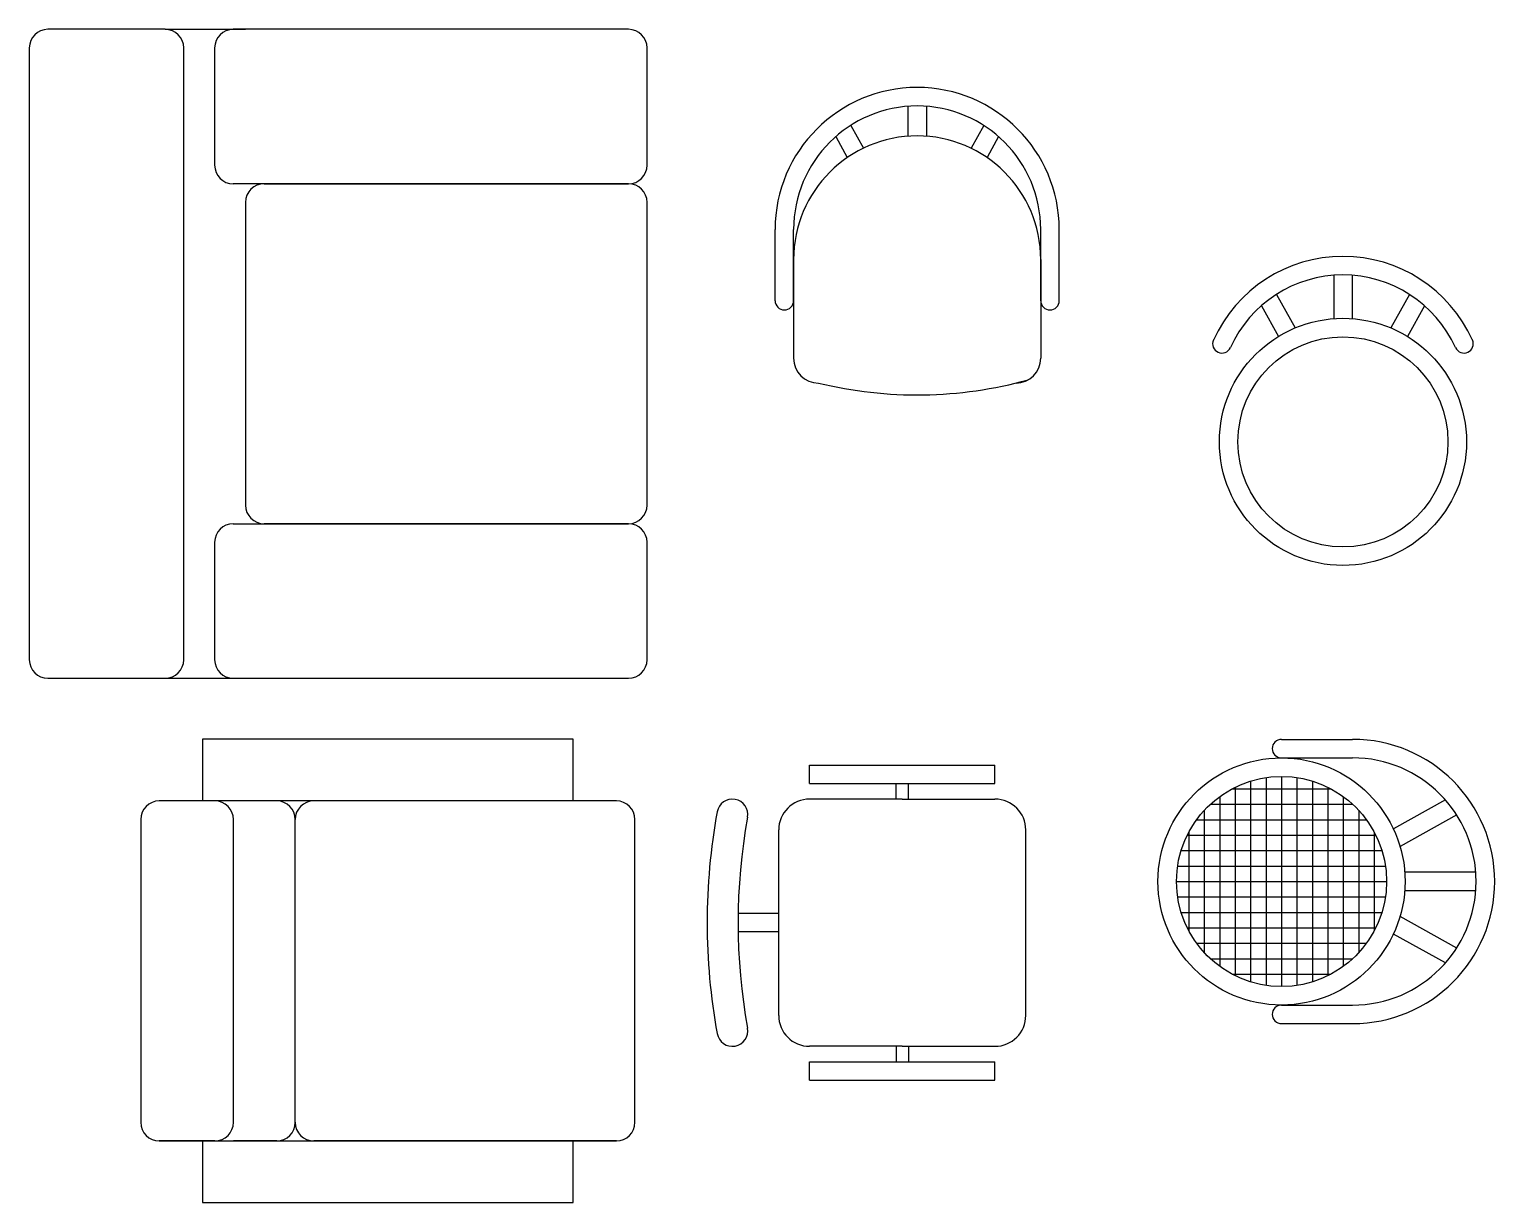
# Model space of a CAD drawing. Extents: x 72.34 to 74.72, y 198.04 to 199.94.
import ezdxf

# ---------------------------------------------------------------- set-up
doc = ezdxf.new("R2010")
doc.units = 0
doc.layers.get('0').update_dxf_attribs({"linetype": 'CONTINUOUS'})

msp = doc.modelspace()

# ---------------------------------------------------------------- linework, layer by layer
for p, q in [((72.5641, 199.9355), (72.3741, 199.9355)), ((72.5641, 199.9355), (72.6941, 199.9355)), ((73.3141, 199.9355), (72.6741, 199.9355)), ((72.3441, 199.9055), (72.3441, 198.9155)), ((72.5941, 198.9155), (72.5941, 199.9055)), ((72.6441, 199.9055), (72.6441, 199.7155)), ((73.3441, 199.7155), (73.3441, 199.9055)), ((73.7663, 199.8114), (73.7663, 199.7625)), ((73.7963, 199.8114), (73.7963, 199.7625)), ((73.6737, 199.78), (73.6942, 199.7431)), ((73.889, 199.78), (73.8685, 199.7431)), ((73.6495, 199.7618), (73.6682, 199.728)), ((73.9132, 199.7618), (73.8945, 199.728)), ((72.7241, 199.6855), (72.6741, 199.6855)), ((72.7241, 199.6855), (73.3141, 199.6855)), ((73.3141, 199.6855), (72.7241, 199.6855)), ((72.6941, 199.6555), (72.6941, 199.1655)), ((72.6941, 199.6555), (72.6941, 199.1655)), ((73.3441, 199.1655), (73.3441, 199.6555)), ((73.3441, 199.1655), (73.3441, 199.6555)), ((73.5513, 199.4964), (73.5513, 199.6114)), ((73.5813, 199.4964), (73.5813, 199.6114)), ((73.9813, 199.4964), (73.9813, 199.6114)), ((74.0113, 199.4964), (74.0113, 199.6114)), ((73.5813, 199.5631), (73.5813, 199.4031)), ((73.9813, 199.5631), (73.9813, 199.4031)), ((74.4555, 199.538), (74.4555, 199.4673)), ((74.4855, 199.538), (74.4855, 199.4673)), ((74.3629, 199.5065), (74.393, 199.4523)), ((74.5782, 199.5065), (74.548, 199.4523)), ((74.3386, 199.4883), (74.3663, 199.4386)), ((74.6024, 199.4883), (74.5748, 199.4386)), ((72.6741, 199.1355), (72.7241, 199.1355)), ((72.7241, 199.1355), (72.7241, 199.1355)), ((73.3141, 199.1355), (72.7241, 199.1355)), ((72.7241, 199.1355), (73.3141, 199.1355)), ((72.6441, 199.1055), (72.6441, 198.9155)), ((73.3441, 198.9155), (73.3441, 199.1055)), ((72.3741, 198.8855), (72.5641, 198.8855)), ((72.5641, 198.8855), (72.6941, 198.8855)), ((72.6741, 198.8855), (73.3141, 198.8855)), ((72.6245, 198.7869), (72.6245, 198.6869)), ((73.2245, 198.7869), (72.6245, 198.7869)), ((73.2245, 198.6869), (73.2245, 198.7869)), ((74.3711, 198.7866), (74.4861, 198.7866)), ((74.3711, 198.7566), (74.4861, 198.7566)), ((73.6071, 198.7449), (73.9071, 198.7449)), ((73.6071, 198.7149), (73.6071, 198.7449)), ((73.9071, 198.7149), (73.9071, 198.7449)), ((73.6071, 198.7149), (73.9071, 198.7149)), ((73.7471, 198.6899), (73.7471, 198.7149)), ((73.7671, 198.6899), (73.7671, 198.7149)), ((74.2961, 198.7091), (74.2961, 198.404)), ((74.3211, 198.7191), (74.3211, 198.3941)), ((74.3461, 198.7247), (74.3461, 198.3884)), ((74.3711, 198.7266), (74.3711, 198.3866)), ((74.3961, 198.7247), (74.3961, 198.3884)), ((74.4211, 198.7191), (74.4211, 198.3941)), ((74.4461, 198.7091), (74.4461, 198.404)), ((72.6445, 198.6869), (72.5545, 198.6869)), ((73.2945, 198.6869), (72.6245, 198.6869)), ((73.7571, 198.6899), (73.6071, 198.6899)), ((73.7571, 198.6899), (73.9071, 198.6899)), ((74.2711, 198.6941), (74.2711, 198.4191)), ((74.2911, 198.7066), (74.4511, 198.7066)), ((74.4711, 198.6941), (74.4711, 198.4191)), ((74.6365, 198.6885), (74.5521, 198.6416)), ((74.2461, 198.6718), (74.2461, 198.4414)), ((74.2558, 198.6816), (74.4863, 198.6816)), ((74.4961, 198.6718), (74.4961, 198.4414)), ((74.6547, 198.6643), (74.5629, 198.6132)), ((72.5245, 198.6569), (72.5245, 198.1669)), ((72.6745, 198.1669), (72.6745, 198.6569)), ((72.7745, 198.1669), (72.7745, 198.6569)), ((73.3245, 198.1669), (73.3245, 198.6569)), ((73.5571, 198.3399), (73.5571, 198.6399)), ((73.9571, 198.3399), (73.9571, 198.6399)), ((74.2211, 198.6366), (74.2211, 198.4766)), ((74.2336, 198.6566), (74.5085, 198.6566)), ((74.5211, 198.6366), (74.5211, 198.4766)), ((74.2185, 198.6316), (74.5236, 198.6316)), ((74.2086, 198.6066), (74.5335, 198.6066)), ((74.2029, 198.5816), (74.5392, 198.5816)), ((74.6861, 198.5716), (74.5711, 198.5716)), ((74.2011, 198.5566), (74.5411, 198.5566)), ((74.6861, 198.5416), (74.5711, 198.5416)), ((74.2029, 198.5316), (74.5392, 198.5316)), ((73.5571, 198.5049), (73.4914, 198.5049)), ((74.2086, 198.5066), (74.5335, 198.5066)), ((74.6547, 198.4489), (74.5629, 198.4999)), ((73.5571, 198.4749), (73.4914, 198.4749)), ((74.2185, 198.4816), (74.5236, 198.4816)), ((74.6365, 198.4247), (74.5521, 198.4716)), ((74.2336, 198.4566), (74.5085, 198.4566)), ((74.2558, 198.4316), (74.4863, 198.4316)), ((74.2911, 198.4066), (74.4511, 198.4066)), ((74.3711, 198.3566), (74.4861, 198.3566)), ((74.3711, 198.3266), (74.4861, 198.3266)), ((73.7571, 198.2899), (73.6071, 198.2899)), ((73.7471, 198.2899), (73.7471, 198.2649)), ((73.7571, 198.2899), (73.9071, 198.2899)), ((73.7671, 198.2899), (73.7671, 198.2649)), ((73.6071, 198.2649), (73.9071, 198.2649)), ((73.6071, 198.2349), (73.6071, 198.2649)), ((73.9071, 198.2349), (73.9071, 198.2649)), ((73.6071, 198.2349), (73.9071, 198.2349)), ((72.6445, 198.1369), (72.5545, 198.1369)), ((72.5545, 198.1369), (72.6445, 198.1369)), ((72.5545, 198.1369), (72.6445, 198.1369)), ((72.6245, 198.1369), (72.7445, 198.1369)), ((72.6245, 198.1369), (72.6245, 198.0369)), ((72.6445, 198.1369), (72.7445, 198.1369)), ((72.7445, 198.1369), (72.6745, 198.1369)), ((72.7445, 198.1369), (72.8045, 198.1369)), ((72.8045, 198.1369), (73.2945, 198.1369)), ((72.8045, 198.1369), (73.2945, 198.1369)), ((73.2945, 198.1369), (72.8045, 198.1369)), ((73.2245, 198.0369), (73.2245, 198.1369)), ((72.6245, 198.0369), (73.2245, 198.0369))]:
    msp.add_line(p, q)
for centre, radius in [((74.4705, 199.2679), 0.2), ((74.4705, 199.2679), 0.17), ((74.3711, 198.5566), 0.2), ((74.3711, 198.5566), 0.17)]:
    msp.add_circle(centre, radius)
for centre, radius, start, end in [((72.3741, 199.9055), 0.03, 90, 180), ((72.5641, 199.9055), 0.03, 0, 90), ((72.6741, 199.9055), 0.03, 90, 180), ((73.3141, 199.9055), 0.03, 360, 90), ((73.7813, 199.6114), 0.23, 0, 180), ((73.7813, 199.6114), 0.2, 0, 180), ((73.7813, 199.5631), 0.2, 0, 180), ((72.6741, 199.7155), 0.03, 180, 270), ((73.3141, 199.7155), 0.03, 270, 360), ((73.3141, 199.7155), 0.03, 270, 0), ((72.7241, 199.6555), 0.03, 90, 180), ((72.7241, 199.6555), 0.03, 90, 180), ((73.3141, 199.6555), 0.03, 0, 90), ((73.3141, 199.6555), 0.03, 0, 90), ((74.4705, 199.338), 0.23, 24.3301, 155.6699), ((74.4705, 199.338), 0.2, 24.3301, 155.6699), ((73.5663, 199.4964), 0.015, 180, 0), ((73.9963, 199.4964), 0.015, 180, 0), ((74.2746, 199.4266), 0.015, 155.6699, 335.6699), ((74.6664, 199.4266), 0.015, 204.3301, 24.3301), ((73.6213, 199.4031), 0.04, 180, 270), ((73.9413, 199.4031), 0.04, 270, 0), ((73.7813, 200.0195), 0.6756, 256.3014, 285.4032), ((72.7241, 199.1655), 0.03, 180, 270), ((72.7241, 199.1655), 0.03, 180, 270), ((73.3141, 199.1655), 0.03, 270, 0), ((73.3141, 199.1655), 0.03, 270, 360), ((72.6741, 199.1055), 0.03, 90, 180), ((73.3141, 199.1055), 0.03, 0, 90), ((73.3141, 199.1055), 0.03, 0, 90), ((72.3741, 198.9155), 0.03, 180, 270), ((72.5641, 198.9155), 0.03, 270, 0), ((72.6741, 198.9155), 0.03, 180, 270), ((73.3141, 198.9155), 0.03, 270, 0), ((74.3711, 198.7716), 0.015, 90, 270), ((74.4861, 198.5566), 0.23, 270, 90), ((74.4861, 198.5566), 0.2, 270, 90), ((72.5545, 198.6569), 0.03, 90, 180), ((72.6445, 198.6569), 0.03, 0, 90), ((72.7445, 198.6569), 0.03, 0, 90), ((72.8045, 198.6569), 0.03, 90, 180), ((73.2945, 198.6569), 0.03, 0, 90), ((73.4821, 198.6649), 0.025, 349.6601, 169.6601), ((73.6071, 198.6399), 0.05, 90, 180), ((73.9071, 198.6399), 0.05, 0, 90), ((74.4413, 198.4899), 1, 169.6601, 190.3399), ((74.4413, 198.4899), 0.95, 169.6601, 190.3399), ((74.3711, 198.3416), 0.015, 90, 270), ((73.6071, 198.3399), 0.05, 180, 270), ((73.9071, 198.3399), 0.05, 270, 0), ((73.4821, 198.3149), 0.025, 190.3399, 10.3399), ((72.5545, 198.1669), 0.03, 180, 270), ((72.5545, 198.1669), 0.03, 180, 270), ((72.6445, 198.1669), 0.03, 270, 0), ((72.6445, 198.1669), 0.03, 270, 0), ((72.6445, 198.1669), 0.03, 270, 0), ((72.7445, 198.1669), 0.03, 270, 0), ((72.7445, 198.1669), 0.03, 270.0001, 0), ((72.7445, 198.1669), 0.03, 270, 0), ((72.8045, 198.1669), 0.03, 180, 270), ((72.8045, 198.1669), 0.03, 180, 270), ((72.8045, 198.1669), 0.03, 180, 270), ((73.2945, 198.1669), 0.03, 270, 0), ((73.2945, 198.1669), 0.03, 270, 0), ((73.2945, 198.1669), 0.03, 270, 0)]:
    msp.add_arc(centre, radius, start, end)

doc.saveas('drawing.dxf')
